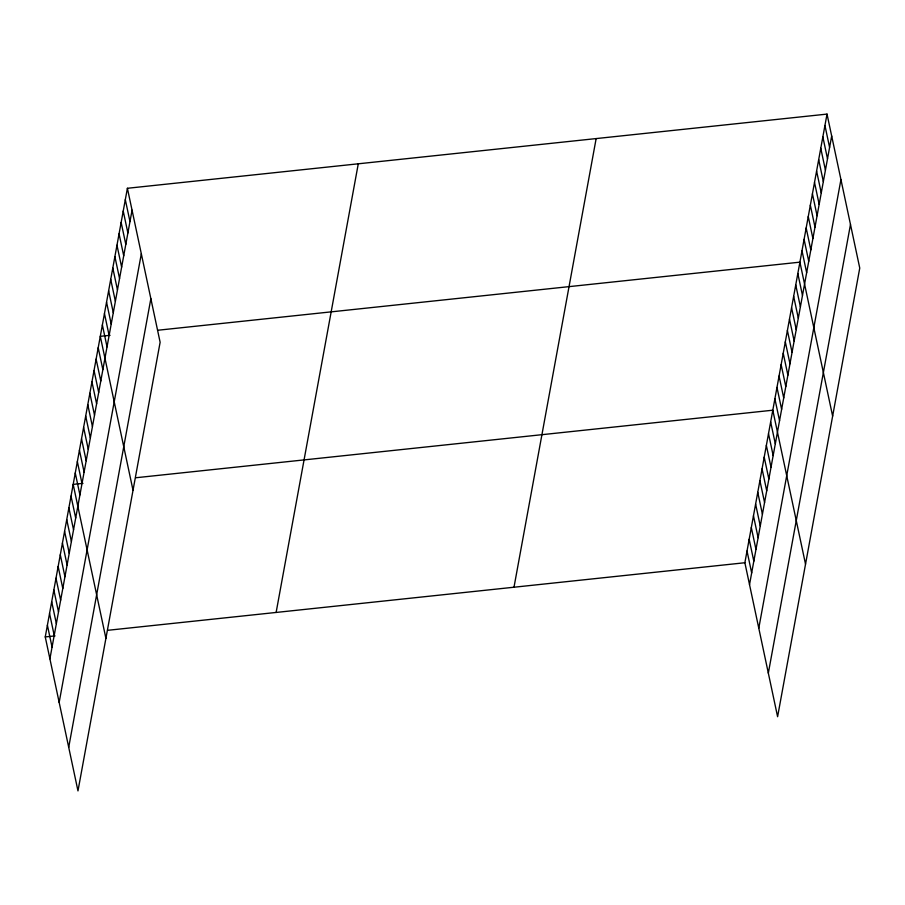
<?xml version="1.0" encoding="UTF-8"?>
<svg xmlns="http://www.w3.org/2000/svg" width="905" height="905" viewBox="0 0 905 905"><rect width="100%" height="100%" fill="white"/><g stroke="black" fill="none" stroke-linecap="round" stroke-linejoin="round"><path stroke-width="1.36" d="M127.401 188.285L160.128 342.26L77.977 790.902L45.25 636.928L127.401 188.285L827.023 114.098L859.75 268.072L777.599 716.715L744.872 562.74L827.023 114.098M49.911 658.84L132.062 210.186M59.164 702.416L141.327 253.773M68.712 747.315L150.864 298.673M276.127 612.447L358.278 163.805M513.995 587.232L596.146 138.578M749.521 584.653L831.684 135.999M758.786 628.228L840.937 179.586M768.334 673.139L850.485 224.485M110.082 335.303L100.297 336.343L133.024 490.306M157.662 330.257L799.907 262.156L832.634 416.119M82.977 483.349L73.181 484.39L105.908 638.364M136.146 477.716L772.802 410.203L805.529 564.177M45.25 636.928L55.047 635.898M108.215 630.253L744.872 562.74M824.941 125.49L829.591 147.391M822.849 136.881L827.509 158.782M820.767 148.262L825.428 170.174M818.686 159.653L823.335 181.554M816.593 171.045L821.254 192.946M814.511 182.425L819.161 204.338M812.43 193.817L817.079 215.729M810.337 205.209L814.998 227.11M808.256 216.6L812.905 238.501M806.174 227.981L810.823 249.893M804.081 239.373L808.742 261.285M802 250.764L806.649 272.665M797.825 273.536L802.486 295.449M795.744 284.928L800.393 306.829M793.651 296.32L798.312 318.221M791.57 307.711L796.23 329.612M789.488 319.092L794.138 341.004M787.395 330.483L792.056 352.384M785.314 341.875L789.975 363.776M783.232 353.267L787.882 375.168M781.139 364.647L785.8 386.559M779.058 376.039L783.719 397.94M776.976 387.431L781.626 409.332M774.884 398.822L779.544 420.723M770.653 421.934L775.314 443.846M768.503 433.676L773.164 455.577M766.354 445.407L771.015 467.308M764.205 457.138L768.865 479.05M762.055 468.869L766.716 490.781M759.906 480.612L764.567 502.513M757.757 492.343L762.417 514.244M755.607 504.074L760.268 525.986M753.469 515.805L758.119 537.717M751.32 527.547L755.969 549.448M749.17 539.278L753.82 561.179M747.021 551.009L751.67 572.922M125.32 199.677L129.969 221.578M123.227 211.057L127.888 232.97M121.146 222.449L125.806 244.361M119.064 233.841L123.714 255.742M116.971 245.232L121.632 267.133M114.89 256.613L119.551 278.525M112.808 268.004L117.458 289.905M110.715 279.396L115.376 301.297M108.634 290.788L113.295 312.689M106.552 302.168L111.202 324.081M104.46 313.56L109.12 335.461M102.378 324.952L107.039 346.853M98.204 347.724L102.865 369.636M96.122 359.115L100.783 381.016M94.041 370.507L98.69 392.408M91.948 381.899L96.609 403.8M89.867 393.279L94.516 415.191M87.785 404.671L92.434 426.572M85.692 416.062L90.353 437.963M83.611 427.443L88.26 449.355M81.529 438.835L86.179 460.747M79.436 450.226L84.097 472.127M77.355 461.618L82.004 483.519M75.262 472.998L79.923 494.911M71.031 496.121L75.692 518.033M68.882 507.863L73.543 529.764M66.732 519.594L71.393 541.495M64.583 531.326L69.244 553.227M62.434 543.057L67.094 564.969M60.296 554.799L64.945 576.7M58.146 566.53L62.796 588.431M55.997 578.261L60.646 600.162M53.848 589.992L58.497 611.904M51.698 601.735L56.348 623.635M49.549 613.466L54.198 635.367M47.399 625.197L52.06 647.098"/></g></svg>
